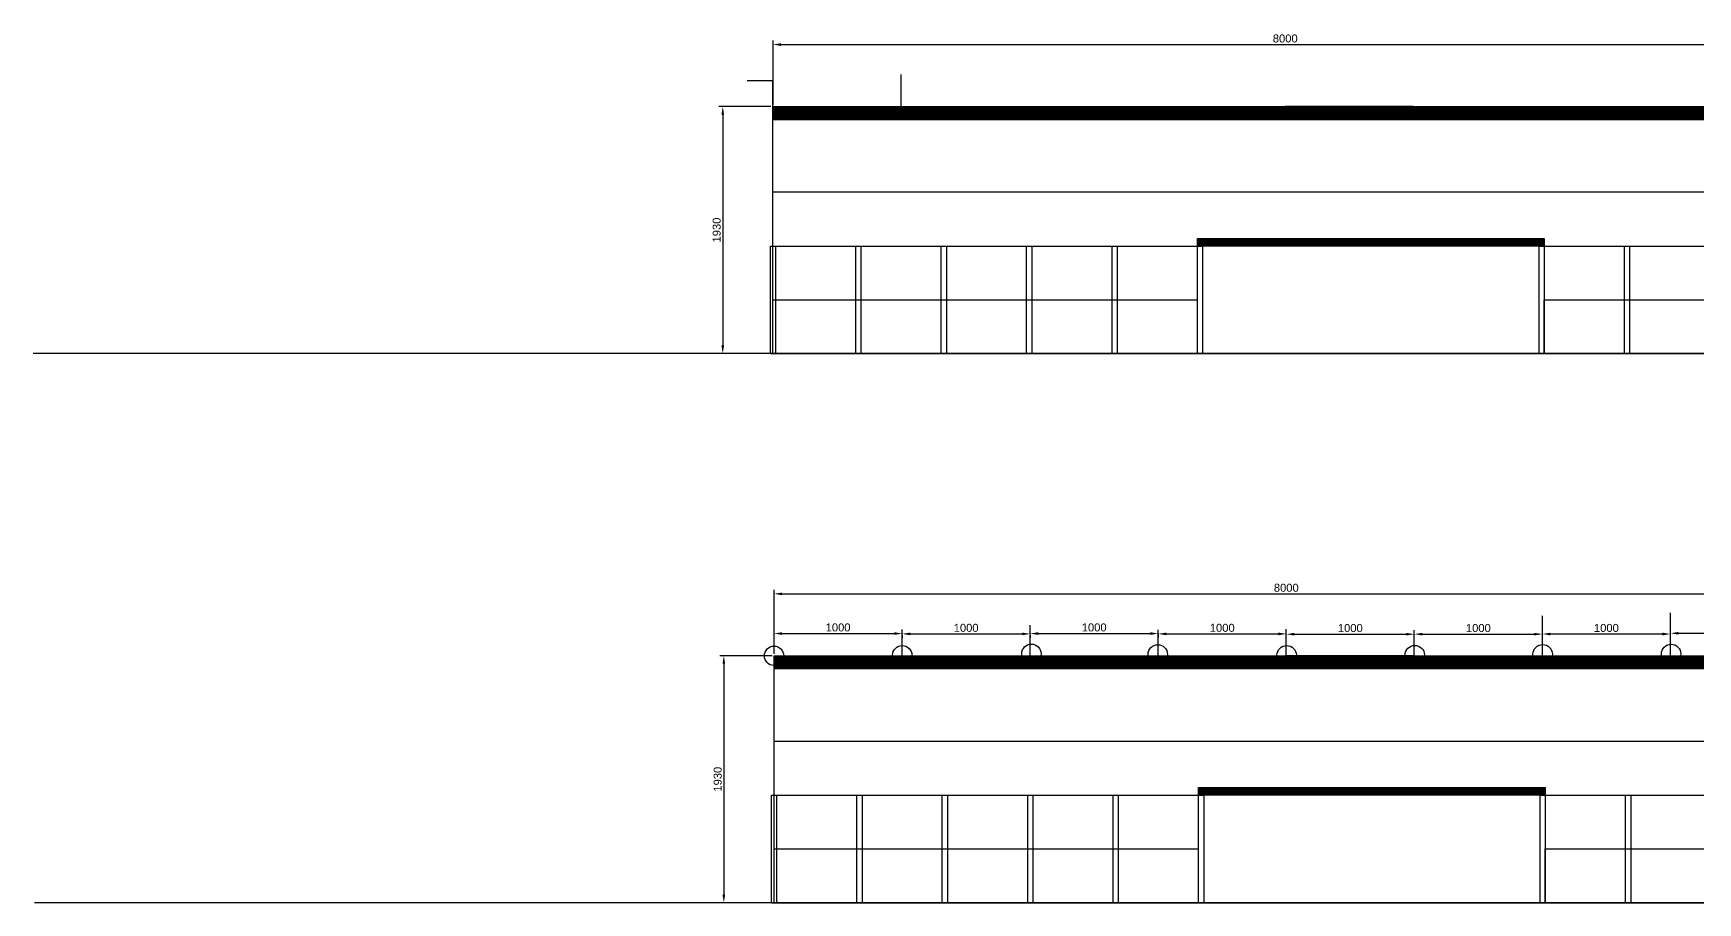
# Model space of a CAD drawing. Header units: centimetres. Extents: x -24676 to 17947, y -19887 to 13985.
# Drawn here: x -3274 to 9724, y -4294 to 2501 of the extents above; entities that cross this region are included whole.
import ezdxf

# ---------------------------------------------------------------- set-up
doc = ezdxf.new("R2010")
doc.units = ezdxf.units.CM
doc.styles.get("Standard").update_dxf_attribs({"font": 'arial.ttf'})
doc.dimstyles.new('ISO-25', dxfattribs={"dimscale": 25, "dimtxt": 2.5, "dimasz": 2.5, "dimexe": 1.25, "dimexo": 0.625, "dimtad": 1, "dimtxsty": 'Standard', "dimcen": 2.5, "dimadec": 0, "dimazin": 0, "dimtfac": 1, "dimtmove": 0, "dimatfit": 2, "dimfxl": 1, "dimarcsym": 0})

# ---------------------------------------------------------------- blocks, each defined once
blk = doc.blocks.new('*D2')
at = {"color": 0, "lineweight": -2, "transparency": 16777216}
for p, q in [((2503, 1944), (2503, 2444)), ((2565, 2413), (10440, 2413)), ((10503, 1944), (10503, 2444))]:
    blk.add_line(p, q, dxfattribs=at)
at = {"color": 0, "transparency": 16777216}
for points in [[(2565, 2423), (2565, 2402), (2503, 2413)], [(10440, 2423), (10440, 2402), (10503, 2413)]]:
    blk.add_solid(points, dxfattribs=at)
at = {"layer": 'Defpoints', "color": 0, "transparency": 16777216}
for p in [(10503, 2413), (2503, 1928), (10503, 1928)]:
    blk.add_point(p, dxfattribs=at)
at = {"color": 0, "transparency": 16777216, "insert": (6503, 2460), "char_height": 62.5, "attachment_point": 5}
blk.add_mtext('8000', dxfattribs=at)
blk = doc.blocks.new('*D3')
at = {"color": 0, "lineweight": -2, "transparency": 16777216}
for p, q in [((2487, 1928), (2079, 1928)), ((2110, 1866), (2110, 61)), ((2487, -2), (2079, -2))]:
    blk.add_line(p, q, dxfattribs=at)
at = {"color": 0, "transparency": 16777216}
for points in [[(2100, 1866), (2121, 1866), (2110, 1928)], [(2100, 61), (2121, 61), (2110, -2)]]:
    blk.add_solid(points, dxfattribs=at)
at = {"layer": 'Defpoints', "color": 0, "transparency": 16777216}
for p in [(2503, 1928), (2110, -2), (2503, -2)]:
    blk.add_point(p, dxfattribs=at)
at = {"color": 0, "transparency": 16777216, "insert": (2063, 963), "char_height": 62.5, "attachment_point": 5, "rotation": 90}
blk.add_mtext('1930', dxfattribs=at)
blk = doc.blocks.new('*D5')
at = {"color": 0, "lineweight": -2, "transparency": 16777216}
for p, q in [((2511, -2349), (2511, -1849)), ((2574, -1880), (10449, -1880)), ((10511, -2349), (10511, -1849))]:
    blk.add_line(p, q, dxfattribs=at)
at = {"color": 0, "transparency": 16777216}
for points in [[(2574, -1870), (2574, -1891), (2511, -1880)], [(10449, -1870), (10449, -1891), (10511, -1880)]]:
    blk.add_solid(points, dxfattribs=at)
at = {"layer": 'Defpoints', "color": 0, "transparency": 16777216}
for p in [(10511, -1880), (2511, -2364), (10511, -2364)]:
    blk.add_point(p, dxfattribs=at)
at = {"color": 0, "transparency": 16777216, "insert": (6511, -1833), "char_height": 62.5, "attachment_point": 5}
blk.add_mtext('8000', dxfattribs=at)
blk = doc.blocks.new('*D6')
at = {"color": 0, "lineweight": -2, "transparency": 16777216}
for p, q in [((2495, -2364), (2087, -2364)), ((2119, -2427), (2119, -4232)), ((2495, -4294), (2087, -4294))]:
    blk.add_line(p, q, dxfattribs=at)
at = {"color": 0, "transparency": 16777216}
for points in [[(2108, -2427), (2129, -2427), (2119, -2364)], [(2108, -4232), (2129, -4232), (2119, -4294)]]:
    blk.add_solid(points, dxfattribs=at)
at = {"layer": 'Defpoints', "color": 0, "transparency": 16777216}
for p in [(2511, -2364), (2119, -4294), (2511, -4294)]:
    blk.add_point(p, dxfattribs=at)
at = {"color": 0, "transparency": 16777216, "insert": (2071, -3329), "char_height": 62.5, "attachment_point": 5, "rotation": 90}
blk.add_mtext('1930', dxfattribs=at)
blk = doc.blocks.new('*D7')
at = {"color": 0, "lineweight": -2, "transparency": 16777216}
for p, q in [((2511, -2349), (2511, -2159)), ((2574, -2191), (3449, -2191)), ((3511, -2349), (3511, -2159))]:
    blk.add_line(p, q, dxfattribs=at)
at = {"color": 0, "transparency": 16777216}
for points in [[(2574, -2180), (2574, -2201), (2511, -2191)], [(3449, -2180), (3449, -2201), (3511, -2191)]]:
    blk.add_solid(points, dxfattribs=at)
at = {"layer": 'Defpoints', "color": 0, "transparency": 16777216}
for p in [(3511, -2191), (2511, -2364), (3511, -2364)]:
    blk.add_point(p, dxfattribs=at)
at = {"color": 0, "transparency": 16777216, "insert": (3011, -2143), "char_height": 62.5, "attachment_point": 5}
blk.add_mtext('1000', dxfattribs=at)
blk = doc.blocks.new('*D8')
at = {"color": 0, "lineweight": -2, "transparency": 16777216}
for p, q in [((3511, -2206), (3511, -2225)), ((3574, -2193), (4449, -2193)), ((4511, -2206), (4511, -2225))]:
    blk.add_line(p, q, dxfattribs=at)
at = {"color": 0, "transparency": 16777216}
for points in [[(3574, -2183), (3574, -2204), (3511, -2193)], [(4449, -2183), (4449, -2204), (4511, -2193)]]:
    blk.add_solid(points, dxfattribs=at)
at = {"layer": 'Defpoints', "color": 0, "transparency": 16777216}
for p in [(3511, -2191), (4511, -2191), (4511, -2193)]:
    blk.add_point(p, dxfattribs=at)
at = {"color": 0, "transparency": 16777216, "insert": (4011, -2146), "char_height": 62.5, "attachment_point": 5}
blk.add_mtext('1000', dxfattribs=at)
blk = doc.blocks.new('*D9')
at = {"color": 0, "lineweight": -2, "transparency": 16777216}
for p, q in [((4511, -2178), (4511, -2159)), ((4574, -2191), (5449, -2191)), ((5511, -2196), (5511, -2222))]:
    blk.add_line(p, q, dxfattribs=at)
at = {"color": 0, "transparency": 16777216}
for points in [[(4574, -2180), (4574, -2201), (4511, -2191)], [(5449, -2180), (5449, -2201), (5511, -2191)]]:
    blk.add_solid(points, dxfattribs=at)
at = {"layer": 'Defpoints', "color": 0, "transparency": 16777216}
for p in [(4511, -2193), (5511, -2180), (5511, -2191)]:
    blk.add_point(p, dxfattribs=at)
at = {"color": 0, "transparency": 16777216, "insert": (5011, -2143), "char_height": 62.5, "attachment_point": 5}
blk.add_mtext('1000', dxfattribs=at)
blk = doc.blocks.new('*D10')
at = {"color": 0, "lineweight": -2, "transparency": 16777216}
for p, q in [((5511, -2257), (5511, -2162)), ((5574, -2193), (6449, -2193)), ((6511, -2257), (6511, -2162))]:
    blk.add_line(p, q, dxfattribs=at)
at = {"color": 0, "transparency": 16777216}
for points in [[(5574, -2183), (5574, -2204), (5511, -2193)], [(6449, -2183), (6449, -2204), (6511, -2193)]]:
    blk.add_solid(points, dxfattribs=at)
at = {"layer": 'Defpoints', "color": 0, "transparency": 16777216}
for p in [(6511, -2193), (5511, -2272), (6511, -2272)]:
    blk.add_point(p, dxfattribs=at)
at = {"color": 0, "transparency": 16777216, "insert": (6011, -2146), "char_height": 62.5, "attachment_point": 5}
blk.add_mtext('1000', dxfattribs=at)
blk = doc.blocks.new('*D11')
at = {"color": 0, "lineweight": -2, "transparency": 16777216}
for p, q in [((6511, -2245), (6511, -2165)), ((6574, -2196), (7449, -2196)), ((7511, -2245), (7511, -2165))]:
    blk.add_line(p, q, dxfattribs=at)
at = {"color": 0, "transparency": 16777216}
for points in [[(6574, -2185), (6574, -2206), (6511, -2196)], [(7449, -2185), (7449, -2206), (7511, -2196)]]:
    blk.add_solid(points, dxfattribs=at)
at = {"layer": 'Defpoints', "color": 0, "transparency": 16777216}
for p in [(7511, -2196), (6511, -2260), (7511, -2260)]:
    blk.add_point(p, dxfattribs=at)
at = {"color": 0, "transparency": 16777216, "insert": (7011, -2148), "char_height": 62.5, "attachment_point": 5}
blk.add_mtext('1000', dxfattribs=at)
blk = doc.blocks.new('*D12')
at = {"color": 0, "lineweight": -2, "transparency": 16777216}
for p, q in [((7511, -2264), (7511, -2164)), ((7574, -2195), (8449, -2195)), ((8511, -2264), (8511, -2164))]:
    blk.add_line(p, q, dxfattribs=at)
at = {"color": 0, "transparency": 16777216}
for points in [[(7574, -2185), (7574, -2206), (7511, -2195)], [(8449, -2185), (8449, -2206), (8511, -2195)]]:
    blk.add_solid(points, dxfattribs=at)
at = {"layer": 'Defpoints', "color": 0, "transparency": 16777216}
for p in [(8511, -2195), (7511, -2280), (8511, -2280)]:
    blk.add_point(p, dxfattribs=at)
at = {"color": 0, "transparency": 16777216, "insert": (8011, -2148), "char_height": 62.5, "attachment_point": 5}
blk.add_mtext('1000', dxfattribs=at)
blk = doc.blocks.new('*D13')
at = {"color": 0, "lineweight": -2, "transparency": 16777216}
for p, q in [((8511, -2180), (8511, -2163)), ((8574, -2194), (9449, -2194)), ((9511, -2180), (9511, -2163))]:
    blk.add_line(p, q, dxfattribs=at)
at = {"color": 0, "transparency": 16777216}
for points in [[(8574, -2184), (8574, -2205), (8511, -2194)], [(9449, -2184), (9449, -2205), (9511, -2194)]]:
    blk.add_solid(points, dxfattribs=at)
at = {"layer": 'Defpoints', "color": 0, "transparency": 16777216}
for p in [(8511, -2195), (9511, -2194), (9511, -2195)]:
    blk.add_point(p, dxfattribs=at)
at = {"color": 0, "transparency": 16777216, "insert": (9011, -2147), "char_height": 62.5, "attachment_point": 5}
blk.add_mtext('1000', dxfattribs=at)
blk = doc.blocks.new('*D14')
at = {"color": 0, "lineweight": -2, "transparency": 16777216}
for p, q in [((9511, -2180), (9511, -2157)), ((9574, -2188), (10449, -2188)), ((10511, -2180), (10511, -2157))]:
    blk.add_line(p, q, dxfattribs=at)
at = {"color": 0, "transparency": 16777216}
for points in [[(9574, -2178), (9574, -2199), (9511, -2188)], [(10449, -2178), (10449, -2199), (10511, -2188)]]:
    blk.add_solid(points, dxfattribs=at)
at = {"layer": 'Defpoints', "color": 0, "transparency": 16777216}
for p in [(9511, -2196), (10511, -2188), (10511, -2196)]:
    blk.add_point(p, dxfattribs=at)
at = {"color": 0, "transparency": 16777216, "insert": (10011, -2141), "char_height": 62.5, "attachment_point": 5}
blk.add_mtext('1000', dxfattribs=at)

msp = doc.modelspace()

# ---------------------------------------------------------------- hatches: boundary and pattern name
h = msp.add_hatch()
h.set_pattern_fill('ANSI32', color=256)
h.paths.add_polyline_path([(10502.71, 1928.288), (2502.71, 1928.288), (2502.71, 1828.288), (10502.71, 1828.288)])
h = msp.add_hatch()
h.set_pattern_fill('ANSI31', color=256, scale=1.2)
h.paths.add_polyline_path([(10502.71, 1928.288), (2502.71, 1928.288), (2502.71, 1828.288), (10502.71, 1828.288)])
h = msp.add_hatch()
h.set_pattern_fill('JIS_LC_20', color=256, scale=1.2)
h.paths.add_polyline_path([(10502.71, 1928.288), (9502.71, 1928.288), (8502.71, 1928.288), (7502.71, 1928.288), (5502.71, 1928.288), (5059.906, 1928.288, -0.007628856), (4998.879, 1928.288), (4502.71, 1928.288), (3502.71, 1928.288), (2502.71, 1928.288), (2502.71, 1828.288), (10502.71, 1828.288)])
h = msp.add_hatch()
h.set_pattern_fill('ANSI31', color=256)
h.paths.add_polyline_path([(8525.71, 898.288), (8485.71, 898.288), (5817.71, 898.288), (5817.71, 838.288), (5857.71, 838.288), (8525.71, 838.288)])
h = msp.add_hatch()
h.set_pattern_fill('ANSI32', color=256)
h.set_pattern_definition([(45, (8.393, -4292.726), (-6.735192, 6.735192), []), (45, (12.883, -4292.726), (-6.735192, 6.735192), [])])
h.paths.add_polyline_path([(10511.103, -2364.438), (2511.103, -2364.438), (2511.103, -2464.438), (10511.103, -2464.438)])
h = msp.add_hatch()
h.set_pattern_fill('ANSI31', color=256, scale=1.2)
h.set_pattern_definition([(45, (8.393, -4292.726), (-2.6940768, 2.6940768), [])])
h.paths.add_polyline_path([(10511.103, -2364.438), (2511.103, -2364.438), (2511.103, -2464.438), (10511.103, -2464.438)])
h = msp.add_hatch()
h.set_pattern_fill('JIS_LC_20', color=256, scale=1.2)
h.set_pattern_definition([(45, (8.393, -4292.726), (-16.970563, 16.970563), []), (45, (8.873, -4292.726), (-16.970563, 16.970563), [])])
h.paths.add_polyline_path([(10511.103, -2364.438), (9511.103, -2364.438), (8511.103, -2364.438), (7511.103, -2364.438), (5511.103, -2364.438), (5068.299, -2364.438, -0.007628856), (5007.272, -2364.438), (4511.103, -2364.438), (3511.103, -2364.438), (2511.103, -2364.438), (2511.103, -2464.438), (10511.103, -2464.438)])
h = msp.add_hatch()
h.set_pattern_fill('ANSI31', color=256)
h.set_pattern_definition([(45, (8.393, -4292.7262), (-2.245064, 2.245064), [])])
h.paths.add_polyline_path([(8534.103, -3394.438), (8494.103, -3394.438), (5826.103, -3394.438), (5826.103, -3454.438), (5866.103, -3454.438), (8534.103, -3454.438)])

# ---------------------------------------------------------------- linework, layer by layer
for p, q in [((2502.71, 2128.288), (2300.438, 2128.288)), ((2502.71, 1928.288), (2502.71, 2128.288)), ((3502.71, 1928.288), (3502.71, 2179.335)), ((2502.71, -1.712), (2502.71, 1928.288)), ((2502.71, 1928.288), (2502.71, 1828.288)), ((2502.71, 1928.288), (3502.71, 1928.288)), ((2502.71, 1828.288), (10502.71, 1828.288)), ((5502.71, 1928.288), (5502.71, 1928.288)), ((6502.71, 1928.288), (7502.71, 1928.288)), ((7502.71, 1928.288), (6502.71, 1928.288)), ((6502.71, 1928.288), (7636.944, 1928.288)), ((2502.71, 838.288), (2502.71, 1678.288)), ((2502.71, 838.288), (2502.71, 1258.288)), ((7887.172, 1258.288), (2502.71, 1258.288)), ((5523.707, 1258.288), (5523.707, 1258.288)), ((10506.71, 1258.288), (7887.172, 1258.288)), ((7887.172, 1258.288), (7887.172, 1258.288)), ((2482.71, -1.712), (2482.71, 838.288)), ((2482.71, 838.288), (2502.71, 838.288)), ((2502.71, 838.288), (2502.71, 838.288)), ((2502.71, 838.288), (2522.71, 838.288)), ((2522.71, 838.288), (2522.71, -1.712)), ((2522.71, 838.288), (3149.71, 838.288)), ((3149.71, -1.712), (3149.71, 838.288)), ((3149.71, 838.288), (3189.71, 838.288)), ((3189.71, 838.288), (3189.71, -1.712)), ((3189.71, 838.288), (5817.71, 838.288)), ((3816.71, -1.712), (3816.71, 838.288)), ((3816.71, 838.288), (3856.71, 838.288)), ((3856.71, 838.288), (3856.71, -1.712)), ((4483.71, -1.712), (4483.71, 838.288)), ((4483.71, 838.288), (4523.71, 838.288)), ((4523.71, 838.288), (4523.71, -1.712)), ((5150.71, -1.712), (5150.71, 838.288)), ((5150.71, 838.288), (5190.71, 838.288)), ((5190.71, 838.288), (5190.71, -1.712)), ((5817.71, 838.288), (5817.71, 898.288)), ((5817.71, -1.712), (5817.71, 838.288)), ((5817.71, 838.288), (5857.71, 838.288)), ((5857.71, 838.288), (5857.71, -1.712)), ((8525.71, 838.288), (5857.71, 838.288)), ((5857.71, 838.288), (5857.71, 838.288)), ((8485.71, -1.712), (8485.71, 838.288)), ((8485.71, 838.288), (8525.71, 838.288)), ((8525.71, 898.288), (8525.71, 838.288)), ((8525.71, 838.288), (8525.71, -1.712)), ((8525.71, 838.288), (10486.71, 838.288)), ((9152.71, -1.712), (9152.71, 838.288)), ((9152.71, 838.288), (9192.71, 838.288)), ((9192.71, 838.288), (9192.71, -1.712)), ((2502.71, -1.712), (2502.71, 418.288)), ((2502.71, 418.288), (5817.71, 418.288)), ((8525.71, -1.712), (8525.71, 418.288)), ((8525.71, 418.288), (10486.71, 418.288)), ((482.71, -1.712), (-3273.965, -1.712)), ((2482.71, -1.712), (482.71, -1.712)), ((2502.71, -1.712), (2482.71, -1.712)), ((2482.71, -1.712), (3149.71, -1.712)), ((10502.71, -1.712), (2502.71, -1.712)), ((2522.71, -1.712), (2522.71, -1.712)), ((3149.71, -1.712), (3149.71, -1.712)), ((3149.71, -1.712), (3149.71, -1.712)), ((3149.71, -1.712), (3816.71, -1.712)), ((3189.71, -1.712), (3189.71, -1.712)), ((3816.71, -1.712), (4483.71, -1.712)), ((3856.71, -1.712), (3856.71, -1.712)), ((4483.71, -1.712), (5150.71, -1.712)), ((4523.71, -1.712), (4523.71, -1.712)), ((5150.71, -1.712), (5817.71, -1.712)), ((5190.71, -1.712), (5190.71, -1.712)), ((5817.71, -1.712), (8485.71, -1.712)), ((5857.71, -1.712), (5857.71, -1.712)), ((8485.71, -1.712), (9152.71, -1.712)), ((8525.71, -1.712), (8525.71, -1.712)), ((9152.71, -1.712), (9819.71, -1.712)), ((9192.71, -1.712), (9192.71, -1.712)), ((8511.103, -2364.438), (8511.103, -2051.03)), ((9511.103, -2364.438), (9511.103, -2027.362)), ((3511.103, -2364.438), (3511.103, -2164.254)), ((4511.103, -2364.438), (4511.103, -2125.106)), ((5511.103, -2364.438), (5511.103, -2179.913)), ((6511.103, -2364.438), (6511.103, -2156.203)), ((7511.103, -2364.438), (7511.103, -2195.601)), ((2511.103, -4294.438), (2511.103, -2364.438)), ((2511.103, -2364.438), (2511.103, -2464.438)), ((2511.103, -2364.438), (3511.103, -2364.438)), ((2511.103, -2464.438), (10511.103, -2464.438)), ((3511.103, -2364.438), (4511.103, -2364.438)), ((4511.103, -2364.438), (5511.103, -2364.438)), ((5511.103, -2364.438), (5511.103, -2364.438)), ((5511.103, -2364.438), (6511.103, -2364.438)), ((6511.103, -2364.438), (7511.103, -2364.438)), ((7511.103, -2364.438), (6511.103, -2364.438)), ((6511.103, -2364.438), (7645.337, -2364.438)), ((6511.103, -2364.438), (7511.103, -2364.438)), ((6511.103, -2364.438), (7511.103, -2364.438)), ((7511.103, -2364.438), (8511.103, -2364.438)), ((8511.103, -2364.438), (9511.103, -2364.438)), ((2511.103, -3454.438), (2511.103, -2614.438)), ((2511.103, -3454.438), (2511.103, -3034.438)), ((7895.565, -3034.438), (2511.103, -3034.438)), ((5532.1, -3034.438), (5532.1, -3034.438)), ((10515.103, -3034.438), (7895.565, -3034.438)), ((7895.565, -3034.438), (7895.565, -3034.438)), ((2491.103, -4294.438), (2491.103, -3454.438)), ((2491.103, -3454.438), (2511.103, -3454.438)), ((2511.103, -3454.438), (2511.103, -3454.438)), ((2511.103, -3454.438), (2531.103, -3454.438)), ((2531.103, -3454.438), (2531.103, -4294.438)), ((2531.103, -3454.438), (3158.103, -3454.438)), ((3158.103, -4294.438), (3158.103, -3454.438)), ((3158.103, -3454.438), (3198.103, -3454.438)), ((3198.103, -3454.438), (3198.103, -4294.438)), ((3198.103, -3454.438), (5826.103, -3454.438)), ((3825.103, -4294.438), (3825.103, -3454.438)), ((3825.103, -3454.438), (3865.103, -3454.438)), ((3865.103, -3454.438), (3865.103, -4294.438)), ((4492.103, -4294.438), (4492.103, -3454.438)), ((4492.103, -3454.438), (4532.103, -3454.438)), ((4532.103, -3454.438), (4532.103, -4294.438)), ((5159.103, -4294.438), (5159.103, -3454.438)), ((5159.103, -3454.438), (5199.103, -3454.438)), ((5199.103, -3454.438), (5199.103, -4294.438)), ((5826.103, -3454.438), (5826.103, -3394.438)), ((5826.103, -4294.438), (5826.103, -3454.438)), ((5826.103, -3454.438), (5866.103, -3454.438)), ((5866.103, -3454.438), (5866.103, -4294.438)), ((8534.103, -3454.438), (5866.103, -3454.438)), ((5866.103, -3454.438), (5866.103, -3454.438)), ((8494.103, -4294.438), (8494.103, -3454.438)), ((8494.103, -3454.438), (8534.103, -3454.438)), ((8534.103, -3394.438), (8534.103, -3454.438)), ((8534.103, -3454.438), (8534.103, -4294.438)), ((8534.103, -3454.438), (10495.103, -3454.438)), ((9161.103, -4294.438), (9161.103, -3454.438)), ((9161.103, -3454.438), (9201.103, -3454.438)), ((9201.103, -3454.438), (9201.103, -4294.438)), ((2511.103, -4294.438), (2511.103, -3874.438)), ((2511.103, -3874.438), (5826.103, -3874.438)), ((8534.103, -4294.438), (8534.103, -3874.438)), ((8534.103, -3874.438), (10495.103, -3874.438)), ((491.103, -4294.438), (-3265.572, -4294.438)), ((2491.103, -4294.438), (491.103, -4294.438)), ((2511.103, -4294.438), (2491.103, -4294.438)), ((2491.103, -4294.438), (3158.103, -4294.438)), ((10511.103, -4294.438), (2511.103, -4294.438)), ((2531.103, -4294.438), (2531.103, -4294.438)), ((3158.103, -4294.438), (3158.103, -4294.438)), ((3158.103, -4294.438), (3158.103, -4294.438)), ((3158.103, -4294.438), (3825.103, -4294.438)), ((3198.103, -4294.438), (3198.103, -4294.438)), ((3825.103, -4294.438), (4492.103, -4294.438)), ((3865.103, -4294.438), (3865.103, -4294.438)), ((4492.103, -4294.438), (5159.103, -4294.438)), ((4532.103, -4294.438), (4532.103, -4294.438)), ((5159.103, -4294.438), (5826.103, -4294.438)), ((5199.103, -4294.438), (5199.103, -4294.438)), ((5826.103, -4294.438), (8494.103, -4294.438)), ((5866.103, -4294.438), (5866.103, -4294.438)), ((8494.103, -4294.438), (9161.103, -4294.438)), ((8534.103, -4294.438), (8534.103, -4294.438)), ((9161.103, -4294.438), (9828.103, -4294.438)), ((9201.103, -4294.438), (9201.103, -4294.438))]:
    msp.add_line(p, q)
at = {"color": 1}
for p, q in [((2502.71, 1928.288), (3502.71, 1928.288)), ((3502.71, 1928.288), (4502.71, 1928.288)), ((4502.71, 1928.288), (5502.71, 1928.288)), ((4502.71, 1928.288), (4502.71, 1928.288)), ((5502.71, 1928.288), (7502.71, 1928.288)), ((7502.71, 1928.288), (8502.71, 1928.288)), ((8502.71, 1928.288), (9502.71, 1928.288)), ((9502.71, 1928.288), (10502.71, 1928.288)), ((5817.71, 898.288), (8485.71, 898.288)), ((8485.71, 898.288), (8525.71, 898.288)), ((2511.103, -2364.438), (3511.103, -2364.438)), ((3511.103, -2364.438), (4511.103, -2364.438)), ((4511.103, -2364.438), (5511.103, -2364.438)), ((4511.103, -2364.438), (4511.103, -2364.438)), ((5511.103, -2364.438), (7511.103, -2364.438)), ((7511.103, -2364.438), (8511.103, -2364.438)), ((8511.103, -2364.438), (9511.103, -2364.438)), ((9511.103, -2364.438), (10511.103, -2364.438)), ((5826.103, -3394.438), (8494.103, -3394.438)), ((8494.103, -3394.438), (8534.103, -3394.438))]:
    msp.add_line(p, q, dxfattribs=at)
for centre in [(2511.103, -2364.438), (3511.945, -2359.859), (4520.749, -2348.508), (5507.718, -2353.072), (6514.105, -2359.594), (7514.709, -2358.376), (8513.401, -2351.965), (9516.696, -2349.66)]:
    msp.add_circle(centre, 75.586, dxfattribs=at)

# ---------------------------------------------------------------- dimensions: what is measured, and where the dimension line sits
for base, p1, p2, picture, middle in [((10502.71, 2412.53), (2502.71, 1928.288), (10502.71, 1928.288), '*D2', (6502.71, 2460.066)), ((10511.103, -1880.196), (2511.103, -2364.438), (10511.103, -2364.438), '*D5', (6511.103, -1832.66)), ((3511.103, -2190.742), (2511.103, -2364.438), (3511.103, -2364.438), '*D7', (3011.103, -2143.206)), ((4511.103, -2193.331), (3511.103, -2190.742), (4511.103, -2190.742), '*D8', (4011.103, -2145.795)), ((5511.103, -2190.537), (4511.103, -2193.331), (5511.103, -2179.913), '*D9', (5011.103, -2143.002)), ((6511.103, -2193.134), (5511.103, -2272.176), (6511.103, -2272.176), '*D10', (6011.103, -2145.598)), ((7511.103, -2195.828), (6511.103, -2260.321), (7511.103, -2260.321), '*D11', (7011.103, -2148.292)), ((8511.103, -2195.191), (7511.103, -2280.02), (8511.103, -2280.02), '*D12', (8011.103, -2147.655)), ((9511.103, -2194.1), (8511.103, -2195.191), (9511.103, -2195.191), '*D13', (9011.103, -2146.564)), ((10511.103, -2188.263), (9511.103, -2195.9), (10511.103, -2195.9), '*D14', (10011.103, -2140.728))]:
    dim = msp.add_linear_dim(base=base, p1=p1, p2=p2, dimstyle='ISO-25')
    dim.commit()
    dim.dimension.update_dxf_attribs({"geometry": picture, "text_midpoint": middle})
for base, p1, p2, picture, middle in [((2110.243, -1.712), (2502.71, 1928.288), (2502.71, -1.712), '*D3', (2062.686, 963.288)), ((2118.636, -4294.438), (2511.103, -2364.438), (2511.103, -4294.438), '*D6', (2071.079, -3329.438))]:
    dim = msp.add_linear_dim(base=base, p1=p1, p2=p2, angle=90, dimstyle='ISO-25')
    dim.commit()
    dim.dimension.update_dxf_attribs({"geometry": picture, "text_midpoint": middle})

doc.saveas('drawing.dxf')
